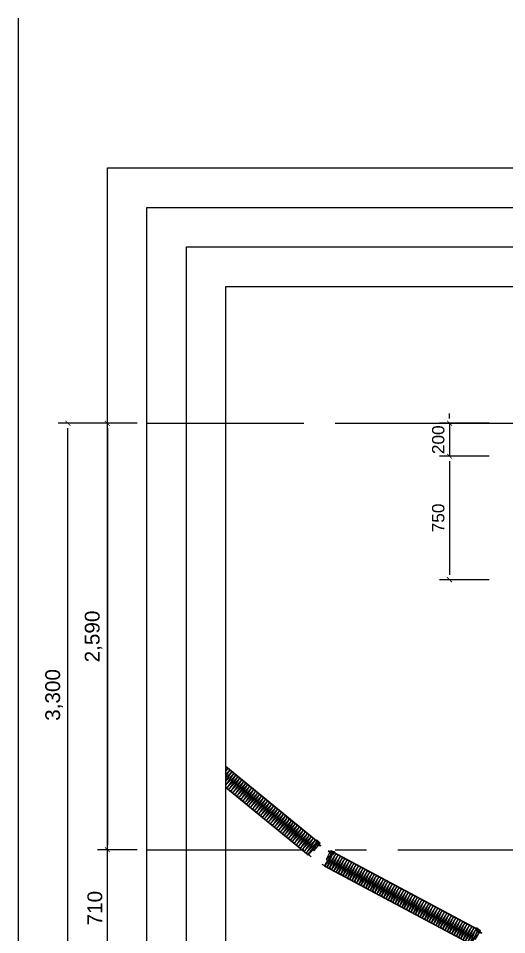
# Model space of a CAD drawing. Header units: millimetres. Extents: x 1155 to 49564, y 630 to 17190.
# Drawn here: x 36930 to 39896, y 11625 to 17190 of the extents above; entities that cross this region are included whole.
import ezdxf
from ezdxf.xclip import XClip

# ---------------------------------------------------------------- set-up
doc = ezdxf.new("R2010")
doc.units = ezdxf.units.MM
doc.header["$LTSCALE"] = 30
doc.header["$XCLIPFRAME"] = 0
doc.header["$PDMODE"] = 1
doc.linetypes.add('CENTER', pattern=[50.8, 31.75, -6.35, 6.35, -6.35])
doc.layers.get('Defpoints').update_dxf_attribs({"color": 140})
doc.layers.add('A-기준선', color=144, linetype='Continuous', plot=False)
for name, color, linetype in [('CTR', 1, 'CENTER'), ('DIM', 7, 'Continuous'), ('ELE-4', 4, 'Continuous'), ('INS', 8, 'Continuous'), ('SEC-8', 8, 'Continuous'), ('SEC-SCREW', 9, 'Continuous'), ('SEC-코킹', 250, 'Continuous'), ('타일', 9, 'Continuous')]:
    doc.layers.add(name, color=color, linetype=linetype)
doc.styles.add('00-GRID$0$ARIAL', font='arial.ttf')
doc.dimstyles.new('CJA-30', dxfattribs={"dimscale": 30, "dimtxt": 3, "dimasz": 1, "dimexe": 2, "dimexo": 2, "dimgap": 1, "dimtad": 1, "dimdec": 0, "dimdsep": 46, "dimlunit": 6, "dimtxsty": '00-GRID$0$ARIAL', "dimblk": '00-GRID$0$_ArchTick', "dimcen": 1, "dimclrd": 7, "dimclre": 7, "dimclrt": 3, "dimadec": 0, "dimazin": 0, "dimtfac": 1, "dimtdec": 0, "dimtix": 1, "dimtmove": 2, "dimatfit": 3, "dimldrblk": '00-GRID$0$_ArchTick', "dimfxl": 1, "dimtolj": 1, "dimarcsym": 0})
doc.dimstyles.new('CJA-30(IN)', dxfattribs={"dimscale": 30, "dimtxt": 2.5, "dimasz": 1, "dimexe": 2, "dimexo": 2, "dimgap": 1, "dimtad": 1, "dimdec": 0, "dimdsep": 46, "dimlunit": 6, "dimtxsty": '00-GRID$0$ARIAL', "dimblk": '00-GRID$0$_ArchTick', "dimcen": 1, "dimclrd": 7, "dimclre": 7, "dimclrt": 6, "dimadec": 0, "dimazin": 0, "dimtfac": 1, "dimtdec": 0, "dimtix": 1, "dimtmove": 2, "dimatfit": 3, "dimldrblk": '00-GRID$0$_ArchTick', "dimfxl": 1, "dimtolj": 1, "dimarcsym": 0})

# ---------------------------------------------------------------- blocks, each defined once
blk = doc.blocks.new('00-GRID$0$_ArchTick')
at = {"color": 0, "linetype": 'ByBlock', "const_width": 0.15}
blk.add_lwpolyline([(-0.5, -0.5), (0.5, 0.5)], dxfattribs=at)
blk = doc.blocks.new('*D162')
at = {"layer": 'Defpoints', "color": 0}
for p in [(37231, 14730.6), (37711, 14730.6), (37711, 11430.6)]:
    blk.add_point(p, dxfattribs=at)
at = {"layer": 'DIM', "color": 7, "lineweight": -2}
for p, q in [((37651, 14730.6), (37171, 14730.6)), ((37231, 11460.6), (37231, 14700.6)), ((37651, 11430.6), (37171, 11430.6))]:
    blk.add_line(p, q, dxfattribs=at)
at = {"layer": 'DIM', "color": 7, "lineweight": -2, "xscale": 30, "yscale": 30, "zscale": 30}
for p, rotation in [((37231, 14730.6), 90), ((37231, 11430.6), 270)]:
    blk.add_blockref('00-GRID$0$_ArchTick', p, dxfattribs=dict(at, rotation=rotation))
at = {"layer": 'DIM', "color": 3, "insert": (37146.9, 13080.6), "char_height": 90, "attachment_point": 5, "rotation": 90, "style": '00-GRID$0$ARIAL'}
blk.add_mtext('\\A1;3,300', dxfattribs=at)
blk = doc.blocks.new('A$C556C30FE')
at = {"layer": 'ELE-4'}
blk.add_line((11700, 17190), (11700, 630), dxfattribs=at)
blk = doc.blocks.new('*D169')
at = {"layer": 'Defpoints', "color": 0}
for p in [(39848.4, 14730.6), (39548.4, 14530.6), (39848.4, 14530.6)]:
    blk.add_point(p, dxfattribs=at)
at = {"layer": '타일', "color": 7, "lineweight": -2}
for p, q in [((39548.4, 14760.6), (39548.4, 14790.6)), ((39788.4, 14730.6), (39488.4, 14730.6)), ((39548.4, 14730.6), (39548.4, 14530.6)), ((39788.4, 14530.6), (39488.4, 14530.6)), ((39548.4, 14500.6), (39548.4, 14470.6))]:
    blk.add_line(p, q, dxfattribs=at)
at = {"layer": '타일', "color": 7, "lineweight": -2, "xscale": 30, "yscale": 30, "zscale": 30}
for p, rotation in [((39548.4, 14730.6), 270), ((39548.4, 14530.6), 90)]:
    blk.add_blockref('00-GRID$0$_ArchTick', p, dxfattribs=dict(at, rotation=rotation))
at = {"layer": '타일', "color": 6, "insert": (39480.2, 14630.6), "char_height": 75, "attachment_point": 5, "rotation": 90, "style": '00-GRID$0$ARIAL'}
blk.add_mtext('\\A1;200', dxfattribs=at)
blk = doc.blocks.new('*D170')
at = {"layer": 'Defpoints', "color": 0}
for p in [(39848.4, 14530.6), (39548.4, 13780.6), (39848.4, 13780.6)]:
    blk.add_point(p, dxfattribs=at)
at = {"layer": '타일', "color": 7, "lineweight": -2}
for p, q in [((39788.4, 14530.6), (39488.4, 14530.6)), ((39548.4, 14500.6), (39548.4, 13810.6)), ((39788.4, 13780.6), (39488.4, 13780.6))]:
    blk.add_line(p, q, dxfattribs=at)
at = {"layer": '타일', "color": 7, "lineweight": -2, "xscale": 30, "yscale": 30, "zscale": 30}
for p, rotation in [((39548.4, 14530.6), 90), ((39548.4, 13780.6), 270)]:
    blk.add_blockref('00-GRID$0$_ArchTick', p, dxfattribs=dict(at, rotation=rotation))
at = {"layer": '타일', "color": 6, "insert": (39480.2, 14155.6), "char_height": 75, "attachment_point": 5, "rotation": 90, "style": '00-GRID$0$ARIAL'}
blk.add_mtext('\\A1;750', dxfattribs=at)
blk = doc.blocks.new('*D173')
at = {"layer": 'Defpoints', "color": 0}
for p in [(37471, 12140.6), (37711, 12140.6), (37711, 11430.6)]:
    blk.add_point(p, dxfattribs=at)
at = {"layer": 'DIM', "color": 7, "lineweight": -2}
for p, q in [((37651, 12140.6), (37411, 12140.6)), ((37471, 11460.6), (37471, 12110.6)), ((37651, 11430.6), (37411, 11430.6))]:
    blk.add_line(p, q, dxfattribs=at)
at = {"layer": 'DIM', "color": 7, "lineweight": -2, "xscale": 30, "yscale": 30, "zscale": 30}
for p, rotation in [((37471, 12140.6), 90), ((37471, 11430.6), 270)]:
    blk.add_blockref('00-GRID$0$_ArchTick', p, dxfattribs=dict(at, rotation=rotation))
at = {"layer": 'DIM', "color": 3, "insert": (37395, 11785.6), "char_height": 90, "attachment_point": 5, "rotation": 90, "style": '00-GRID$0$ARIAL'}
blk.add_mtext('\\A1;710', dxfattribs=at)
blk = doc.blocks.new('*D174')
at = {"layer": 'Defpoints', "color": 0}
for p in [(37711, 14730.6), (37471, 12140.6), (37711, 12140.6)]:
    blk.add_point(p, dxfattribs=at)
at = {"layer": 'DIM', "color": 7, "lineweight": -2}
for p, q in [((37651, 14730.6), (37411, 14730.6)), ((37471, 14700.6), (37471, 12170.6)), ((37651, 12140.6), (37411, 12140.6))]:
    blk.add_line(p, q, dxfattribs=at)
at = {"layer": 'DIM', "color": 7, "lineweight": -2, "xscale": 30, "yscale": 30, "zscale": 30}
for p, rotation in [((37471, 14730.6), 90), ((37471, 12140.6), 270)]:
    blk.add_blockref('00-GRID$0$_ArchTick', p, dxfattribs=dict(at, rotation=rotation))
at = {"layer": 'DIM', "color": 3, "insert": (37386.9, 13435.6), "char_height": 90, "attachment_point": 5, "rotation": 90, "style": '00-GRID$0$ARIAL'}
blk.add_mtext('\\A1;2,590', dxfattribs=at)
blk = doc.blocks.new('SCREW')
at = {"layer": 'SEC-SCREW'}
for p, q in [((-3.5, 1), (-3.5, 0)), ((-3.5, 0), (3.5, 0)), ((-1.5, -0.5), (-1.5, 0)), ((1.5, 0), (1.5, -1.1)), ((3.5, 0), (3.5, 1)), ((0.1, -0.4), (-2, -0.7)), ((-2, -0.7), (-1.5, -0.5)), ((-2, -0.8), (-1.5, -1)), ((2, -1.3), (-2, -2)), ((-2, -1.9), (-1.5, -1.7)), ((-2, -2), (-1.5, -2.2)), ((2, -2.6), (-2, -3.2)), ((-2, -3.2), (-1.5, -3)), ((-2, -3.3), (-1.5, -3.5)), ((2, -3.8), (-2, -4.4)), ((-2, -4.4), (-1.5, -4.2)), ((-2, -4.5), (-1.5, -4.7)), ((2, -5), (-2, -5.7)), ((-2, -5.6), (-1.5, -5.4)), ((-2, -5.7), (-1.5, -5.9)), ((2, -6.3), (-2, -6.9)), ((-2, -6.9), (-1.5, -6.7)), ((-2, -7), (-1.5, -7.2)), ((2, -7.5), (-2, -8.1)), ((-2, -8.1), (-1.5, -7.9)), ((-2, -8.2), (-1.5, -8.4)), ((2, -8.7), (-2, -9.4)), ((-2, -9.3), (-1.5, -9.1)), ((-2, -9.4), (-1.5, -9.6)), ((2, -10), (-2, -10.6)), ((-2, -10.6), (-1.5, -10.4)), ((-2, -10.7), (-1.5, -10.9)), ((0.1, -0.5), (-1.9, -0.8)), ((2, -1.4), (-1.9, -2.1)), ((2, -2.7), (-1.9, -3.3)), ((2, -3.9), (-1.9, -4.5)), ((2, -5.1), (-1.9, -5.8)), ((2, -6.4), (-1.9, -7)), ((2, -7.6), (-1.9, -8.2)), ((2, -8.8), (-1.9, -9.5)), ((2, -10.1), (-1.9, -10.7)), ((0.1, -0.4), (-1.5, -0.5)), ((0.1, -0.5), (-1.5, -1)), ((-1.5, -1), (-1.5, -1.7)), ((1.5, -1.1), (-1.5, -1.7)), ((1.5, -1.6), (-1.5, -2.2)), ((-1.5, -2.2), (-1.5, -3)), ((1.5, -2.4), (-1.5, -3)), ((1.5, -2.9), (-1.5, -3.5)), ((-1.5, -3.5), (-1.5, -4.2)), ((1.5, -3.6), (-1.5, -4.2)), ((1.5, -4.1), (-1.5, -4.7)), ((-1.5, -4.7), (-1.5, -5.4)), ((1.5, -4.8), (-1.5, -5.4)), ((1.5, -5.3), (-1.5, -5.9)), ((-1.5, -5.9), (-1.5, -6.7)), ((1.5, -6.1), (-1.5, -6.7)), ((1.5, -6.6), (-1.5, -7.2)), ((-1.5, -7.2), (-1.5, -7.9)), ((1.5, -7.3), (-1.5, -7.9)), ((1.5, -7.8), (-1.5, -8.4)), ((-1.5, -8.4), (-1.5, -9.1)), ((1.5, -8.5), (-1.5, -9.1)), ((1.5, -9), (-1.5, -9.6)), ((-1.5, -9.6), (-1.5, -10.4)), ((1.5, -9.8), (-1.5, -10.4)), ((1.5, -10.3), (-1.5, -10.9)), ((-1.5, -10.8), (-1.5, -12.5)), ((1.5, -11), (-1.5, -11.6)), ((2, -11.2), (-1.5, -11.8)), ((-1.5, -11.8), (0, -11.8)), ((-1.5, -12.5), (-0.4, -14.8)), ((2, -11.3), (-1.3, -11.8)), ((1.5, -11.5), (0, -11.8)), ((1.5, -12.5), (0.4, -14.8)), ((2, -1.3), (1.5, -1.1)), ((2, -1.4), (1.5, -1.6)), ((1.5, -1.6), (1.5, -2.4)), ((2, -2.6), (1.5, -2.4)), ((2, -2.7), (1.5, -2.9)), ((1.5, -2.9), (1.5, -3.6)), ((2, -3.8), (1.5, -3.6)), ((2, -3.9), (1.5, -4.1)), ((1.5, -4.1), (1.5, -4.8)), ((2, -5), (1.5, -4.8)), ((2, -5.1), (1.5, -5.3)), ((1.5, -5.3), (1.5, -6.1)), ((2, -6.3), (1.5, -6.1)), ((2, -6.4), (1.5, -6.6)), ((1.5, -6.6), (1.5, -7.3)), ((2, -7.5), (1.5, -7.3)), ((2, -7.6), (1.5, -7.8)), ((1.5, -7.8), (1.5, -8.5)), ((2, -8.7), (1.5, -8.5)), ((2, -8.8), (1.5, -9)), ((1.5, -9), (1.5, -9.8)), ((2, -10), (1.5, -9.8)), ((2, -10.1), (1.5, -10.3)), ((1.5, -10.3), (1.5, -11)), ((2, -11.2), (1.5, -11)), ((2, -11.3), (1.5, -11.5)), ((1.5, -11.5), (1.5, -12.5))]:
    blk.add_line(p, q, dxfattribs=at)
blk.add_lwpolyline([(-2.6, 2.2), (-2.3, 2), (-2.1, 2), (-1.8, 1.9), (-1.5, 2), (-1.3, 2), (-1, 2.1), (-0.8, 2.1), (-0.7, 2.1), (-0.6, 2.1), (-0.5, 2), (-0.5, 1.8), (-0.5, 1.6), (-0.5, 1.4), (-0.5, 1.2), (-0.5, 1), (-0.5, 0.8), (-0.4, 0.7), (-0.3, 0.6), (-0.1, 0.6), (0, 0.5), (0.1, 0.6), (0.3, 0.6), (0.4, 0.7), (0.5, 0.8), (0.5, 1), (0.5, 1.2), (0.5, 1.4), (0.5, 1.6), (0.5, 1.8), (0.5, 2), (0.6, 2.1), (0.7, 2.1), (0.8, 2.1), (1, 2.1), (1.3, 2), (1.5, 2), (1.8, 1.9), (2.1, 2), (2.3, 2), (2.6, 2.2)], dxfattribs=at)
for centre, radius, start, end in [((-2.2, 1), 1.3, 105.8327, 180), ((0, -6.8), 9.36, 74.1673, 105.8327), ((2.2, 1), 1.3, 0, 74.1673), ((-1.9, -0.8), 0.0925, 139.8661, 209.9246), ((-1.9, -2), 0.0925, 139.8661, 209.9246), ((-1.9, -3.2), 0.0925, 139.8661, 209.9246), ((-1.9, -4.5), 0.0925, 139.8661, 209.9246), ((-1.9, -5.7), 0.0925, 139.8661, 209.9246), ((-1.9, -6.9), 0.0925, 139.8661, 209.9246), ((-1.9, -8.2), 0.0925, 139.8661, 209.9246), ((-1.9, -9.4), 0.0925, 139.8661, 209.9246), ((-1.9, -10.6), 0.0925, 139.8661, 209.9246), ((0, -14.5), 0.46, 215.1627, 324.8373), ((0, -0.5), 0.0602, 310.7271, 69.3149), ((1.9, -1.4), 0.0925, 319.8661, 29.9246), ((1.9, -2.6), 0.0925, 319.8661, 29.9246), ((1.9, -3.8), 0.0925, 319.8661, 29.9246), ((1.9, -5.1), 0.0925, 319.8661, 29.9246), ((1.9, -6.3), 0.0925, 319.8661, 29.9246), ((1.9, -7.5), 0.0925, 319.8661, 29.9246), ((1.9, -8.8), 0.0925, 319.8661, 29.9246), ((1.9, -10), 0.0925, 319.8661, 29.9246), ((1.9, -11.2), 0.0925, 319.8661, 29.9246)]:
    blk.add_arc(centre, radius, start, end, dxfattribs=at)
blk = doc.blocks.new('A$C073C78AB-2')
at = {"layer": 'INS'}
h = blk.add_hatch(dxfattribs=at)
h.set_pattern_fill('LINE', color=256, scale=0.5, angle=28.125)
h.set_pattern_definition([(28.125, (254341.3257, 306758.3707), (-0.74834232, 1.400050007), [])])
h.paths.add_polyline_path([(-994.3, 232.1), (-993.4, 235), (-992.2, 234.6), (-1003.1, 198.9), (-999.4, 197.8), (-998.1, 202.1), (-999.6, 202.6), (-1000.4, 199.7), (-1001.2, 199.9), (-990.4, 235.6), (-994.4, 236.9), (-995.7, 232.5)])
h = blk.add_hatch(dxfattribs=at)
h.set_pattern_fill('LINE', color=256, scale=0.5, angle=28.125)
h.set_pattern_definition([(28.125, (254321.0597, 306764.5183), (-0.74834232, 1.400050007), [])])
h.paths.add_polyline_path([(-28.9, -60.7), (-28, -57.9), (-29.2, -57.5), (-40, -93.2), (-43.6, -92.1), (-42.3, -87.8), (-40.9, -88.2), (-41.7, -91.1), (-41, -91.3), (-30.2, -55.6), (-26.1, -56.9), (-27.4, -61.2)])
for p, q in [((-990.7, 278.4), (-990, 236.7)), ((-1000.7, 216.1), (-998.9, 221.9)), ((-999.5, 214.7), (-1000.7, 216.1)), ((-998.9, 221.9), (-997.2, 222.4)), ((-998.9, 216.7), (-995.6, 215.6)), ((-997.8, 220.5), (-994.4, 219.5)), ((-18.3, -16.6), (-17.7, -58.3)), ((-33.6, -76.2), (-36.9, -75.2)), ((-32.4, -72.4), (-35.7, -71.3)), ((-34.1, -78.1), (-32.4, -77.6)), ((-32.4, -77.6), (-30.7, -71.8)), ((-30.7, -71.8), (-31.8, -70.4))]:
    blk.add_line(p, q, dxfattribs=at)
for points in [[(-1002.2, 240.4), (-990.7, 278.4), (-978.5, 274.7), (-990, 236.7)], [(-994.3, 232.1), (-993.4, 235), (-992.2, 234.6), (-1003.1, 198.9), (-999.4, 197.8), (-998.1, 202.1), (-999.6, 202.6), (-1000.4, 199.7), (-1001.2, 199.9), (-990.4, 235.6), (-994.4, 236.9), (-995.7, 232.5)], [(-28.9, -60.7), (-28, -57.9), (-29.2, -57.5), (-40, -93.2), (-43.6, -92.1), (-42.3, -87.8), (-40.9, -88.2), (-41.7, -91.1), (-41, -91.3), (-30.2, -55.6), (-26.1, -56.9), (-27.4, -61.2)], [(-29.8, -54.6), (-18.3, -16.6), (-6.2, -20.3), (-17.7, -58.3)]]:
    blk.add_lwpolyline(points, close=True, dxfattribs=at)
for points in [[(-13, 1), (-41, -91.3), (-41.7, -91.1), (-13.7, 1.2), (-972.4, 292.1), (-1000.4, 199.7), (-1001.2, 199.9), (-973.2, 292.3, -0.414214), (-972.2, 292.8), (-13.5, 2, -0.414214)], [(-40.3, -94.4), (-1003.4, 197.8, -0.414214), (-1004.2, 199.3), (-993.4, 235), (-992.2, 234.6), (-1003.1, 198.9), (-40, -93.2), (-29.2, -57.5), (-28, -57.9), (-38.8, -93.6, -0.414214)]]:
    blk.add_lwpolyline(points, format="xyb", close=True, dxfattribs=at)
at = {"layer": 'INS', "ltscale": 0.5}
for points in [[(-951.9, 285.8, 0.414214), (-961.7, 280.6), (-978.1, 199.5, -1), (-993.1, 204.1), (-961.7, 280.6, 0.414214), (-966.9, 290.4)], [(-937, 281.3, 0.414214), (-946.7, 276.1), (-963.2, 195, -1), (-978.1, 199.5), (-946.7, 276.1, 0.414214), (-951.9, 285.8)], [(-969.2, 291.1, 0.113239), (-972.6, 291.3, 0.113239)], [(-922.1, 276.8, 0.414214), (-931.8, 271.6), (-948.3, 190.5, -1), (-963.2, 195), (-931.8, 271.6, 0.414214), (-937, 281.3)], [(-907.2, 272.3, 0.414214), (-916.9, 267.1), (-933.3, 185.9, -1), (-948.3, 190.5), (-916.9, 267.1, 0.414214), (-922.1, 276.8)], [(-892.2, 267.7, 0.414214), (-902, 262.5), (-918.4, 181.4, -1), (-933.3, 185.9), (-902, 262.5, 0.414214), (-907.2, 272.3)], [(-877.3, 263.2, 0.414214), (-887, 258), (-903.5, 176.9, -1), (-918.4, 181.4), (-887, 258, 0.414214), (-892.2, 267.7)], [(-862.4, 258.7, 0.414214), (-872.1, 253.5), (-888.6, 172.4, -1), (-903.5, 176.9), (-872.1, 253.5, 0.414214), (-877.3, 263.2)], [(-847.4, 254.1, 0.414214), (-857.2, 248.9), (-873.6, 167.8, -1), (-888.6, 172.4), (-857.2, 248.9, 0.414214), (-862.4, 258.7)], [(-832.5, 249.6, 0.414214), (-842.2, 244.4), (-858.7, 163.3, -1), (-873.6, 167.8), (-842.2, 244.4, 0.414214), (-847.4, 254.1)], [(-817.6, 245.1, 0.414214), (-827.3, 239.9), (-843.8, 158.8, -1), (-858.7, 163.3), (-827.3, 239.9, 0.414214), (-832.5, 249.6)], [(-802.7, 240.6, 0.414214), (-812.4, 235.4), (-828.8, 154.2, -1), (-843.8, 158.8), (-812.4, 235.4, 0.414214), (-817.6, 245.1)], [(-787.7, 236, 0.414214), (-797.5, 230.8), (-813.9, 149.7, -1), (-828.8, 154.2), (-797.5, 230.8, 0.414214), (-802.7, 240.6)], [(-772.8, 231.5, 0.414214), (-782.5, 226.3), (-799, 145.2, -1), (-813.9, 149.7), (-782.5, 226.3, 0.414214), (-787.7, 236)], [(-757.9, 227, 0.414214), (-767.6, 221.8), (-784.1, 140.7, -1), (-799, 145.2), (-767.6, 221.8, 0.414214), (-772.8, 231.5)], [(-742.9, 222.4, 0.414214), (-752.7, 217.2), (-769.1, 136.1, -1), (-784.1, 140.7), (-752.7, 217.2, 0.414214), (-757.9, 227)], [(-728, 217.9, 0.414214), (-737.7, 212.7), (-754.2, 131.6, -1), (-769.1, 136.1), (-737.7, 212.7, 0.414214), (-742.9, 222.4)], [(-713.1, 213.4, 0.414214), (-722.8, 208.2), (-739.3, 127.1, -1), (-754.2, 131.6), (-722.8, 208.2, 0.414214), (-728, 217.9)], [(-698.2, 208.9, 0.414214), (-707.9, 203.7), (-724.3, 122.5, -1), (-739.3, 127.1), (-707.9, 203.7, 0.414214), (-713.1, 213.4)], [(-683.2, 204.3, 0.414214), (-693, 199.1), (-709.4, 118, -1), (-724.3, 122.5), (-693, 199.1, 0.414214), (-698.2, 208.9)], [(-668.3, 199.8, 0.414214), (-678, 194.6), (-694.5, 113.5, -1), (-709.4, 118), (-678, 194.6, 0.414214), (-683.2, 204.3)], [(-653.4, 195.3, 0.414214), (-663.1, 190.1), (-679.6, 109, -1), (-694.5, 113.5), (-663.1, 190.1, 0.414214), (-668.3, 199.8)], [(-638.4, 190.7, 0.414214), (-648.2, 185.5), (-664.6, 104.4, -1), (-679.6, 109), (-648.2, 185.5, 0.414214), (-653.4, 195.3)], [(-623.5, 186.2, 0.414214), (-633.2, 181), (-649.7, 99.9, -1), (-664.6, 104.4), (-633.2, 181, 0.414214), (-638.4, 190.7)], [(-608.6, 181.7, 0.414214), (-618.3, 176.5), (-634.8, 95.4, -1), (-649.7, 99.9), (-618.3, 176.5, 0.414214), (-623.5, 186.2)], [(-593.7, 177.2, 0.414214), (-603.4, 172), (-619.8, 90.8, -1), (-634.8, 95.4), (-603.4, 172, 0.414214), (-608.6, 181.7)], [(-578.7, 172.6, 0.414214), (-588.5, 167.4), (-604.9, 86.3, -1), (-619.8, 90.8), (-588.5, 167.4, 0.414214), (-593.7, 177.2)], [(-563.8, 168.1, 0.414214), (-573.5, 162.9), (-590, 81.8, -1), (-604.9, 86.3), (-573.5, 162.9, 0.414214), (-578.7, 172.6)], [(-548.9, 163.6, 0.414214), (-558.6, 158.4), (-575.1, 77.3, -1), (-590, 81.8), (-558.6, 158.4, 0.414214), (-563.8, 168.1)], [(-533.9, 159, 0.414214), (-543.7, 153.8), (-560.1, 72.7, -1), (-575.1, 77.3), (-543.7, 153.8, 0.414214), (-548.9, 163.6)], [(-519, 154.5, 0.414214), (-528.7, 149.3), (-545.2, 68.2, -1), (-560.1, 72.7), (-528.7, 149.3, 0.414214), (-533.9, 159)], [(-504.1, 150, 0.414214), (-513.8, 144.8), (-530.3, 63.7, -1), (-545.2, 68.2), (-513.8, 144.8, 0.414214), (-519, 154.5)], [(-489.2, 145.5, 0.414214), (-498.9, 140.3), (-515.3, 59.1, -1), (-530.3, 63.7), (-498.9, 140.3, 0.414214), (-504.1, 150)], [(-474.2, 140.9, 0.414214), (-484, 135.7), (-500.4, 54.6, -1), (-515.3, 59.1), (-484, 135.7, 0.414214), (-489.2, 145.5)], [(-459.3, 136.4, 0.414214), (-469, 131.2), (-485.5, 50.1, -1), (-500.4, 54.6), (-469, 131.2, 0.414214), (-474.2, 140.9)], [(-444.4, 131.9, 0.414214), (-454.1, 126.7), (-470.6, 45.6, -1), (-485.5, 50.1), (-454.1, 126.7, 0.414214), (-459.3, 136.4)], [(-429.5, 127.3, 0.414214), (-439.2, 122.1), (-455.6, 41, -1), (-470.6, 45.6), (-439.2, 122.1, 0.414214), (-444.4, 131.9)], [(-414.5, 122.8, 0.414214), (-424.3, 117.6), (-440.7, 36.5, -1), (-455.6, 41), (-424.3, 117.6, 0.414214), (-429.5, 127.3)], [(-399.6, 118.3, 0.414214), (-409.3, 113.1), (-425.8, 32, -1), (-440.7, 36.5), (-409.3, 113.1, 0.414214), (-414.5, 122.8)], [(-384.7, 113.8, 0.414214), (-394.4, 108.6), (-410.9, 27.4, -1), (-425.8, 32), (-394.4, 108.6, 0.414214), (-399.6, 118.3)], [(-369.7, 109.2, 0.414214), (-379.5, 104), (-395.9, 22.9, -1), (-410.9, 27.4), (-379.5, 104, 0.414214), (-384.7, 113.8)], [(-354.8, 104.7, 0.414214), (-364.5, 99.5), (-381, 18.4, -1), (-395.9, 22.9), (-364.5, 99.5, 0.414214), (-369.7, 109.2)], [(-339.9, 100.2, 0.414214), (-349.6, 95), (-366.1, 13.9, -1), (-381, 18.4), (-349.6, 95, 0.414214), (-354.8, 104.7)], [(-325, 95.6, 0.414214), (-334.7, 90.4), (-351.1, 9.3, -1), (-366.1, 13.9), (-334.7, 90.4, 0.414214), (-339.9, 100.2)], [(-310, 91.1, 0.414214), (-319.8, 85.9), (-336.2, 4.8, -1), (-351.1, 9.3), (-319.8, 85.9, 0.414214), (-325, 95.6)], [(-295.1, 86.6, 0.414214), (-304.8, 81.4), (-321.3, 0.3, -1), (-336.2, 4.8), (-304.8, 81.4, 0.414214), (-310, 91.1)], [(-280.2, 82.1, 0.414214), (-289.9, 76.9), (-306.4, -4.3, -1), (-321.3, 0.3), (-289.9, 76.9, 0.414214), (-295.1, 86.6)], [(-265.2, 77.5, 0.414214), (-275, 72.3), (-291.4, -8.8, -1), (-306.4, -4.3), (-275, 72.3, 0.414214), (-280.2, 82.1)], [(-250.3, 73, 0.414214), (-260, 67.8), (-276.5, -13.3, -1), (-291.4, -8.8), (-260, 67.8, 0.414214), (-265.2, 77.5)], [(-235.4, 68.5, 0.414214), (-245.1, 63.3), (-261.6, -17.8, -1), (-276.5, -13.3), (-245.1, 63.3, 0.414214), (-250.3, 73)], [(-220.5, 63.9, 0.414214), (-230.2, 58.7), (-246.6, -22.4, -1), (-261.6, -17.8), (-230.2, 58.7, 0.414214), (-235.4, 68.5)], [(-205.5, 59.4, 0.414214), (-215.3, 54.2), (-231.7, -26.9, -1), (-246.6, -22.4), (-215.3, 54.2, 0.414214), (-220.5, 63.9)], [(-190.6, 54.9, 0.414214), (-200.3, 49.7), (-216.8, -31.4, -1), (-231.7, -26.9), (-200.3, 49.7, 0.414214), (-205.5, 59.4)], [(-175.7, 50.4, 0.414214), (-185.4, 45.2), (-201.9, -36, -1), (-216.8, -31.4), (-185.4, 45.2, 0.414214), (-190.6, 54.9)], [(-160.7, 45.8, 0.414214), (-170.5, 40.6), (-186.9, -40.5, -1), (-201.9, -36), (-170.5, 40.6, 0.414214), (-175.7, 50.4)], [(-145.8, 41.3, 0.414214), (-155.5, 36.1), (-172, -45, -1), (-186.9, -40.5), (-155.5, 36.1, 0.414214), (-160.7, 45.8)], [(-130.9, 36.8, 0.414214), (-140.6, 31.6), (-157.1, -49.5, -1), (-172, -45), (-140.6, 31.6, 0.414214), (-145.8, 41.3)], [(-116, 32.2, 0.414214), (-125.7, 27), (-142.1, -54.1, -1), (-157.1, -49.5), (-125.7, 27, 0.414214), (-130.9, 36.8)], [(-101, 27.7, 0.414214), (-110.8, 22.5), (-127.2, -58.6, -1), (-142.1, -54.1), (-110.8, 22.5, 0.414214), (-116, 32.2)], [(-86.1, 23.2, 0.414214), (-95.8, 18), (-112.3, -63.1, -1), (-127.2, -58.6), (-95.8, 18, 0.414214), (-101, 27.7)], [(-71.2, 18.7, 0.414214), (-80.9, 13.5), (-97.4, -67.7, -1), (-112.3, -63.1), (-80.9, 13.5, 0.414214), (-86.1, 23.2)], [(-56.2, 14.1, 0.414214), (-66, 8.9), (-82.4, -72.2, -1), (-97.4, -67.7), (-66, 8.9, 0.414214), (-71.2, 18.7)], [(-41.3, 9.6, 0.414214), (-51, 4.4), (-67.5, -76.7, -1), (-82.4, -72.2), (-51, 4.4, 0.414214), (-56.2, 14.1)], [(-26.4, 5.1, 0.414214), (-36.1, -0.1), (-52.6, -81.2, -1), (-67.5, -76.7), (-36.1, -0.1, 0.414214), (-41.3, 9.6)], [(-11.5, 0.6, 0.414214), (-21.2, -4.6), (-37.6, -85.8, -1), (-52.6, -81.2), (-21.2, -4.6, 0.414214), (-26.4, 5.1)], [(-14, 0.5, 0.113239), (-17, 2.2)]]:
    blk.add_lwpolyline(points, format="xyb", dxfattribs=at)
at = {"layer": 'INS'}
for centre, radius, start, end in [((-995.9, 216.3), 1.58, 271.6451, 54.6049), ((-995.1, 219.1), 1.58, 271.6451, 54.6049), ((-996.4, 218), 2.91, 312.1369, 14.1131), ((-35, -73.7), 2.91, 132.1369, 194.1131), ((-36.3, -74.8), 1.58, 91.6451, 234.6049), ((-35.4, -72), 1.58, 91.6451, 234.6049)]:
    blk.add_arc(centre, radius, start, end, dxfattribs=at)
at = {"layer": 'SEC-8', "ltscale": 0.5}
for points in [[(-990.3, 279.5), (-984.5, 298.7), (-955.8, 289.9), (-956.4, 288), (-983.2, 296.2), (-988.4, 278.9)], [(-5.8, -19.1), (0, 0), (-28.7, 8.7), (-29.3, 6.8), (-2.5, -1.3), (-7.7, -18.6)]]:
    blk.add_lwpolyline(points, close=True, dxfattribs=at)
at = {"layer": 'SEC-8'}
blk.add_arc((-44.1, -157.2, 0), 64.7, 66.8993, 85.1092, dxfattribs=at)
at = {"layer": 'SEC-코킹'}
blk.add_arc((-1035.7, 143.2, 0), 65.1, 60.8572, 79.4742, dxfattribs=at)
at = {"layer": 'SEC-SCREW'}
for p, rotation in [((-985.8, 287.5), 253.1249999999975), ((-963.5, 292.3), 343.1249999999975), ((-5.1, -9.9), 73.1249999999975)]:
    blk.add_blockref('SCREW', p, dxfattribs=dict(at, rotation=rotation))
at = {"layer": 'SEC-SCREW', "extrusion": (0, 0, -1), "zscale": -1, "rotation": 16.8750000000025}
blk.add_blockref('SCREW', (21.1, 6.4), dxfattribs=at)

msp = doc.modelspace()

# ---------------------------------------------------------------- linework, layer by layer
at = {"layer": 'A-기준선'}
for points in [[(47277.6, 10110.6), (37471, 10110.6), (37471, 16281.9), (47277.6, 16281.9)], [(47037.6, 10350.6), (37711, 10350.6), (37711, 16041.9), (47037.6, 16041.9)], [(46797.6, 10590.6), (37951, 10590.6), (37951, 15801.9), (46797.6, 15801.9)], [(46557.6, 10830.6), (38191, 10830.6), (38191, 15561.9), (46557.6, 15561.9)]]:
    msp.add_lwpolyline(points, close=True, dxfattribs=at)
at = {"layer": 'CTR'}
for p, q in [((37711, 14730.6), (46797.6, 14730.6)), ((39031, 14730.6), (46797.6, 14730.6)), ((37711, 12140.6), (41528.9, 12140.6))]:
    msp.add_line(p, q, dxfattribs=at)

# ---------------------------------------------------------------- block references
msp.add_blockref('A$C556C30FE', (25230, 0), dxfattribs=at)
ref = msp.add_blockref('A$C073C78AB-2', (38762, 12180.4), dxfattribs=dict(at, rotation=337.4999999836687))
XClip(ref).set_block_clipping_path([(-282.3570163581, -810.5699190478), (310.0505998875, -565.1866497479), (-343.1044109855, 1011.6690345624), (-935.5120272311, 766.2857652625)])
at = {"layer": 'CTR', "xscale": -1, "rotation": 315.000000163297}
msp.add_blockref('A$C073C78AB-2', (38828.5, 12135.9), dxfattribs=at)

# ---------------------------------------------------------------- dimensions: what is measured, and where the dimension line sits
at = {"layer": 'DIM'}
for base, p1, p2, angle, picture, middle in [((37231, 14730.6), (37711, 11430.6), (37711, 14730.6), 270, '*D162', (37146.9, 13080.6)), ((37471, 12140.6), (37711, 14730.6), (37711, 12140.6), 90, '*D174', (37386.9, 13435.6)), ((37471, 12140.6), (37711, 11430.6), (37711, 12140.6), 270, '*D173', (37395, 11785.6))]:
    dim = msp.add_linear_dim(base=base, p1=p1, p2=p2, angle=angle, dimstyle='CJA-30', dxfattribs=at)
    dim.commit()
    dim.dimension.update_dxf_attribs({"geometry": picture, "text_midpoint": middle})
at = {"layer": '타일'}
for base, p1, p2, picture, middle in [((39548.4, 14530.6), (39848.4, 14730.6), (39848.4, 14530.6), '*D169', (39480.2, 14630.6)), ((39548.4, 13780.6), (39848.4, 14530.6), (39848.4, 13780.6), '*D170', (39480.2, 14155.6))]:
    dim = msp.add_linear_dim(base=base, p1=p1, p2=p2, angle=90, dimstyle='CJA-30(IN)', override={"dimtfillclr": 256}, dxfattribs=at)
    dim.commit()
    dim.dimension.update_dxf_attribs({"geometry": picture, "text_midpoint": middle})

doc.saveas('drawing.dxf')
